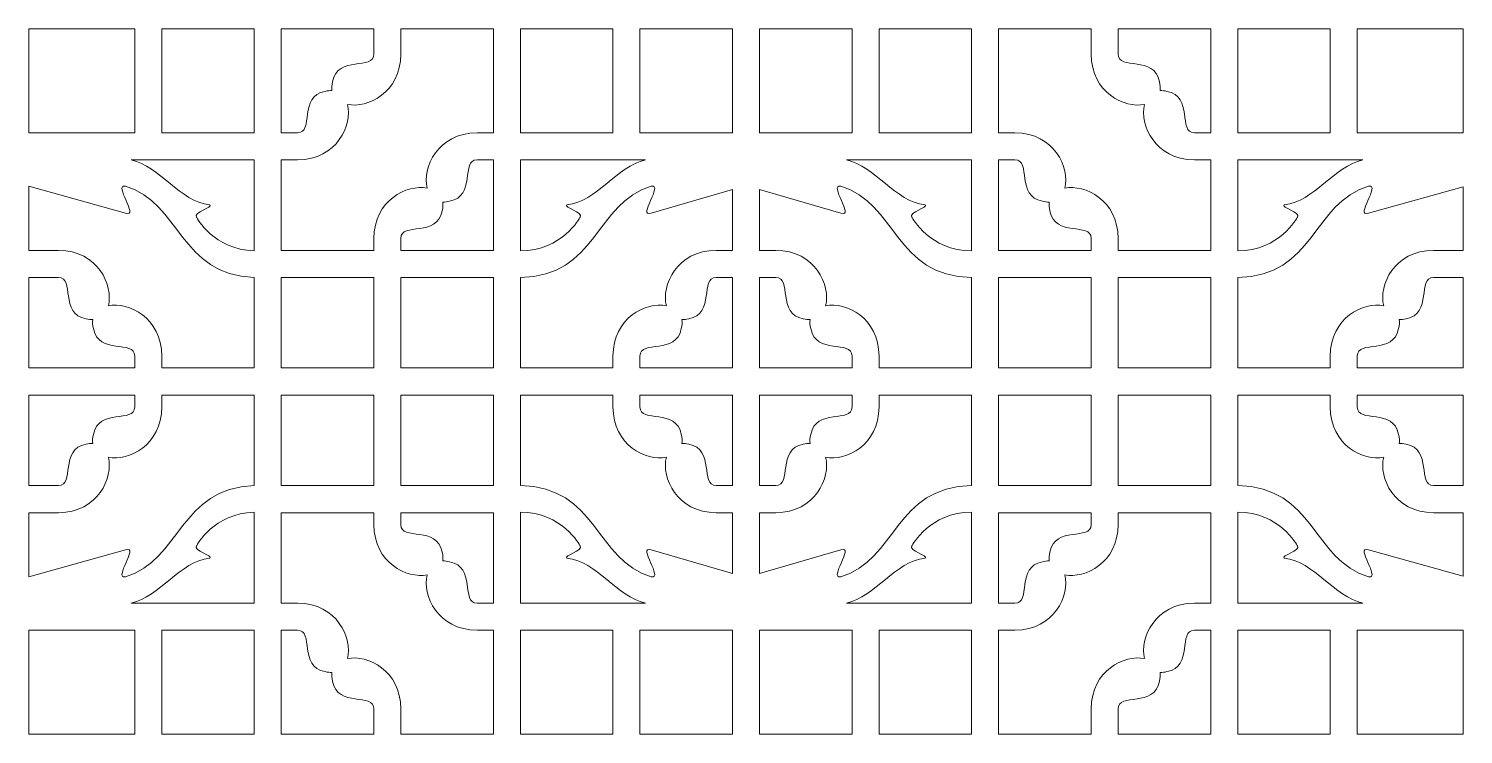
# Model space of a CAD drawing. Header units: millimetres. Extents: x -1200 to 1200, y -590 to 590.
import ezdxf

# ---------------------------------------------------------------- set-up
doc = ezdxf.new("R2010")
doc.units = ezdxf.units.MM
doc.header["$MEASUREMENT"] = 0
doc.layers.add('Layer 1', color=7, linetype='Continuous')

msp = doc.modelspace()

# ---------------------------------------------------------------- linework, layer by layer
at = {"layer": 'Layer 1', "color": 250, "lineweight": 20}
for points, knots in [([(-1200.05, 415.9925), (-1200.05, 415.9925), (-1022.689, 415.9925), (-1022.689, 415.9925), (-1022.689, 415.9925), (-1022.689, 589.9734), (-1022.689, 589.9734), (-1022.689, 589.9734), (-1200.05, 589.9734), (-1200.05, 589.9734), (-1200.05, 589.9734), (-1200.05, 415.9925), (-1200.05, 415.9925)], [0, 0, 0, 0, 0.25, 0.25, 0.25, 0.5, 0.5, 0.5, 0.75, 0.75, 0.75, 1, 1, 1, 1]), ([(-977.406, 589.9734), (-977.406, 589.9734), (-977.406, 415.9925), (-977.406, 415.9925), (-977.406, 415.9925), (-822.6875, 415.9925), (-822.6875, 415.9925), (-822.6875, 415.9925), (-822.6875, 589.9734), (-822.6875, 589.9734), (-822.6875, 589.9734), (-977.406, 589.9734), (-977.406, 589.9734)], [0, 0, 0, 0, 0.25, 0.25, 0.25, 0.5, 0.5, 0.5, 0.75, 0.75, 0.75, 1, 1, 1, 1]), ([(-577.4029, 589.9734), (-577.4029, 589.9734), (-577.4029, 547.3705), (-577.4029, 547.3705), (-577.9608, 482.9493), (-632.8402, 456.7324), (-666.8047, 463.2106), (-658.1457, 429.5112), (-683.9195, 371.1837), (-750.1173, 370.6079), (-750.1173, 370.6079), (-777.4045, 370.6079), (-777.4045, 370.6079), (-777.4045, 370.6079), (-777.4045, 219.3273), (-777.4045, 219.3273), (-777.4045, 219.3273), (-622.686, 219.3273), (-622.686, 219.3273), (-622.686, 219.3273), (-622.686, 239.2298), (-622.686, 239.2298), (-622.1281, 303.651), (-567.2486, 329.8679), (-533.2842, 323.3897), (-541.9432, 357.0892), (-516.1694, 415.4165), (-449.9716, 415.9925), (-449.9716, 415.9925), (-422.6844, 415.9925), (-422.6844, 415.9925), (-422.6844, 415.9925), (-422.6844, 589.9734), (-422.6844, 589.9734), (-422.6844, 589.9734), (-577.4029, 589.9734), (-577.4029, 589.9734)], [0, 0, 0, 0, 0.083333333, 0.083333333, 0.083333333, 0.166666667, 0.166666667, 0.166666667, 0.25, 0.25, 0.25, 0.333333333, 0.333333333, 0.333333333, 0.416666667, 0.416666667, 0.416666667, 0.5, 0.5, 0.5, 0.583333333, 0.583333333, 0.583333333, 0.666666667, 0.666666667, 0.666666667, 0.75, 0.75, 0.75, 0.833333333, 0.833333333, 0.833333333, 0.916666667, 0.916666667, 0.916666667, 1, 1, 1, 1]), ([(-777.4045, 589.9734), (-777.4045, 589.9734), (-777.4045, 415.9925), (-777.4045, 415.9925), (-765.7789, 415.9925), (-777.0232, 415.9925), (-750.1173, 415.9925), (-722.0989, 415.9135), (-749.0903, 477.0838), (-704.1569, 485.1977), (-700.0307, 486.2751), (-696.2291, 486.6803), (-692.7392, 486.532), (-693.4203, 490.8953), (-693.1636, 495.8167), (-691.7362, 501.307), (-683.6405, 546.3411), (-622.6072, 519.2893), (-622.686, 547.3705), (-622.686, 573.6486), (-622.686, 574.7891), (-622.686, 589.9734), (-622.686, 589.9734), (-777.4045, 589.9734), (-777.4045, 589.9734)], [0, 0, 0, 0, 0.125, 0.125, 0.125, 0.25, 0.25, 0.25, 0.375, 0.375, 0.375, 0.5, 0.5, 0.5, 0.625, 0.625, 0.625, 0.75, 0.75, 0.75, 0.875, 0.875, 0.875, 1, 1, 1, 1]), ([(-377.4014, 589.9734), (-377.4014, 589.9734), (-377.4014, 415.9925), (-377.4014, 415.9925), (-377.4014, 415.9925), (-222.6829, 415.9925), (-222.6829, 415.9925), (-222.6829, 415.9925), (-222.6829, 589.9734), (-222.6829, 589.9734), (-222.6829, 589.9734), (-377.4014, 589.9734), (-377.4014, 589.9734)], [0, 0, 0, 0, 0.25, 0.25, 0.25, 0.5, 0.5, 0.5, 0.75, 0.75, 0.75, 1, 1, 1, 1]), ([(-177.3998, 589.9734), (-177.3998, 589.9734), (-177.3998, 415.9925), (-177.3998, 415.9925), (-177.3998, 415.9925), (-22.6813, 415.9925), (-22.6813, 415.9925), (-22.6813, 415.9925), (-22.6813, 589.9734), (-22.6813, 589.9734), (-22.6813, 589.9734), (-177.3998, 589.9734), (-177.3998, 589.9734)], [0, 0, 0, 0, 0.25, 0.25, 0.25, 0.5, 0.5, 0.5, 0.75, 0.75, 0.75, 1, 1, 1, 1]), ([(22.6017, 589.9734), (22.6017, 589.9734), (22.6017, 415.9925), (22.6017, 415.9925), (22.6017, 415.9925), (177.3202, 415.9925), (177.3202, 415.9925), (177.3202, 415.9925), (177.3202, 589.9734), (177.3202, 589.9734), (177.3202, 589.9734), (22.6017, 589.9734), (22.6017, 589.9734)], [0, 0, 0, 0, 0.25, 0.25, 0.25, 0.5, 0.5, 0.5, 0.75, 0.75, 0.75, 1, 1, 1, 1]), ([(222.6032, 589.9734), (222.6032, 589.9734), (222.6032, 415.9925), (222.6032, 415.9925), (222.6032, 415.9925), (377.3217, 415.9925), (377.3217, 415.9925), (377.3217, 415.9925), (377.3217, 589.9734), (377.3217, 589.9734), (377.3217, 589.9734), (222.6032, 589.9734), (222.6032, 589.9734)], [0, 0, 0, 0, 0.25, 0.25, 0.25, 0.5, 0.5, 0.5, 0.75, 0.75, 0.75, 1, 1, 1, 1]), ([(422.6048, 589.9734), (422.6048, 589.9734), (422.6048, 415.9925), (422.6048, 415.9925), (422.6048, 415.9925), (449.8919, 415.9925), (449.8919, 415.9925), (516.0897, 415.4165), (541.8635, 357.0892), (533.2045, 323.3897), (567.1691, 329.8679), (622.0484, 303.651), (622.6063, 239.2298), (622.6063, 239.2298), (622.6063, 219.3273), (622.6063, 219.3273), (622.6063, 219.3273), (777.3248, 219.3273), (777.3248, 219.3273), (777.3248, 219.3273), (777.3248, 370.6079), (777.3248, 370.6079), (777.3248, 370.6079), (750.0377, 370.6079), (750.0377, 370.6079), (683.8398, 371.1837), (658.066, 429.5112), (666.7251, 463.2106), (632.7607, 456.7324), (577.8811, 482.9493), (577.3233, 547.3705), (577.3233, 547.3705), (577.3233, 589.9734), (577.3233, 589.9734), (577.3233, 589.9734), (422.6048, 589.9734), (422.6048, 589.9734)], [0, 0, 0, 0, 0.083333333, 0.083333333, 0.083333333, 0.166666667, 0.166666667, 0.166666667, 0.25, 0.25, 0.25, 0.333333333, 0.333333333, 0.333333333, 0.416666667, 0.416666667, 0.416666667, 0.5, 0.5, 0.5, 0.583333333, 0.583333333, 0.583333333, 0.666666667, 0.666666667, 0.666666667, 0.75, 0.75, 0.75, 0.833333333, 0.833333333, 0.833333333, 0.916666667, 0.916666667, 0.916666667, 1, 1, 1, 1]), ([(622.6063, 589.9734), (622.6063, 574.7891), (622.6063, 573.6486), (622.6063, 547.3705), (622.5275, 519.2893), (683.5608, 546.3411), (691.6567, 501.307), (693.0839, 495.8167), (693.3406, 490.8953), (692.6596, 486.532), (696.1496, 486.6803), (699.9511, 486.2751), (704.0773, 485.1977), (749.0108, 477.0838), (722.0193, 415.9135), (750.0377, 415.9925), (776.9435, 415.9925), (765.6994, 415.9925), (777.3248, 415.9925), (777.3248, 415.9925), (777.3248, 589.9734), (777.3248, 589.9734), (777.3248, 589.9734), (622.6063, 589.9734), (622.6063, 589.9734)], [0, 0, 0, 0, 0.125, 0.125, 0.125, 0.25, 0.25, 0.25, 0.375, 0.375, 0.375, 0.5, 0.5, 0.5, 0.625, 0.625, 0.625, 0.75, 0.75, 0.75, 0.875, 0.875, 0.875, 1, 1, 1, 1]), ([(822.6078, 589.9734), (822.6078, 589.9734), (822.6078, 415.9925), (822.6078, 415.9925), (822.6078, 415.9925), (977.3264, 415.9925), (977.3264, 415.9925), (977.3264, 415.9925), (977.3264, 589.9734), (977.3264, 589.9734), (977.3264, 589.9734), (822.6078, 589.9734), (822.6078, 589.9734)], [0, 0, 0, 0, 0.25, 0.25, 0.25, 0.5, 0.5, 0.5, 0.75, 0.75, 0.75, 1, 1, 1, 1]), ([(1022.6094, 589.9734), (1022.6094, 589.9734), (1022.6094, 415.9925), (1022.6094, 415.9925), (1022.6094, 415.9925), (1199.95, 415.9925), (1199.95, 415.9925), (1199.95, 415.9925), (1199.95, 589.9734), (1199.95, 589.9734), (1199.95, 589.9734), (1022.6094, 589.9734), (1022.6094, 589.9734)], [0, 0, 0, 0, 0.25, 0.25, 0.25, 0.5, 0.5, 0.5, 0.75, 0.75, 0.75, 1, 1, 1, 1]), ([(-822.6875, 218.5948), (-822.6875, 218.5948), (-822.6875, 370.6079), (-822.6875, 370.6079), (-822.6875, 370.6079), (-1028.8448, 370.6079), (-1028.8448, 370.6079), (-980.2393, 359.3638), (-947.4535, 301.0273), (-897.2545, 295.4038), (-890.7873, 291.109), (-925.0144, 282.6252), (-919.3889, 274.6756), (-919.0439, 274.1642), (-890.2596, 220.3077), (-822.6875, 218.5948)], [0, 0, 0, 0, 0.2, 0.2, 0.2, 0.4, 0.4, 0.4, 0.6, 0.6, 0.6, 0.8, 0.8, 0.8, 1, 1, 1, 1]), ([(-577.4029, 219.3273), (-577.4029, 219.3273), (-422.6844, 219.3273), (-422.6844, 219.3273), (-422.6844, 219.3273), (-422.6844, 370.6079), (-422.6844, 370.6079), (-434.3063, 370.6079), (-423.0675, 370.6079), (-449.9716, 370.6079), (-477.9899, 370.6868), (-450.9985, 309.5165), (-495.932, 301.4027), (-500.0582, 300.3252), (-503.8596, 299.9199), (-507.3496, 300.0683), (-506.6686, 295.7051), (-506.9253, 290.7836), (-508.3526, 285.2934), (-516.4482, 240.2591), (-577.4817, 267.3111), (-577.4029, 239.2298), (-577.4029, 211.6183), (-577.4029, 230.2029), (-577.4029, 219.3273)], [0, 0, 0, 0, 0.125, 0.125, 0.125, 0.25, 0.25, 0.25, 0.375, 0.375, 0.375, 0.5, 0.5, 0.5, 0.625, 0.625, 0.625, 0.75, 0.75, 0.75, 0.875, 0.875, 0.875, 1, 1, 1, 1]), ([(-299.5327, 295.4038), (-305.9999, 291.109), (-271.7728, 282.6252), (-277.3983, 274.6756), (-277.7488, 274.156), (-307.4644, 218.5576), (-377.4014, 218.5549), (-377.4014, 218.5549), (-377.4014, 370.6079), (-377.4014, 370.6079), (-377.4014, 370.6079), (-167.9424, 370.6079), (-167.9424, 370.6079), (-216.5479, 359.3638), (-249.3337, 301.0273), (-299.5327, 295.4038)], [0, 0, 0, 0, 0.2, 0.2, 0.2, 0.4, 0.4, 0.4, 0.6, 0.6, 0.6, 0.8, 0.8, 0.8, 1, 1, 1, 1]), ([(299.453, 295.4038), (305.9204, 291.109), (271.6932, 282.6252), (277.3187, 274.6756), (277.6693, 274.156), (307.3826, 218.5563), (377.3217, 218.5549), (377.3217, 218.5549), (377.3217, 370.6079), (377.3217, 370.6079), (377.3217, 370.6079), (167.8615, 370.6079), (167.8615, 370.6079), (216.467, 359.3638), (249.2542, 301.0273), (299.453, 295.4038)], [0, 0, 0, 0, 0.2, 0.2, 0.2, 0.4, 0.4, 0.4, 0.6, 0.6, 0.6, 0.8, 0.8, 0.8, 1, 1, 1, 1]), ([(422.6048, 370.6079), (422.6048, 370.6079), (422.6048, 219.3273), (422.6048, 219.3273), (422.6048, 219.3273), (577.3233, 219.3273), (577.3233, 219.3273), (577.3233, 230.2029), (577.3233, 211.6183), (577.3233, 239.2298), (577.402, 267.3111), (516.3687, 240.2591), (508.2731, 285.2934), (506.8457, 290.7836), (506.5889, 295.7051), (507.27, 300.0683), (503.7801, 299.9199), (499.9785, 300.3252), (495.8523, 301.4027), (450.919, 309.5165), (477.9103, 370.6868), (449.8919, 370.6079), (422.9888, 370.6079), (434.2248, 370.6079), (422.6048, 370.6079)], [0, 0, 0, 0, 0.125, 0.125, 0.125, 0.25, 0.25, 0.25, 0.375, 0.375, 0.375, 0.5, 0.5, 0.5, 0.625, 0.625, 0.625, 0.75, 0.75, 0.75, 0.875, 0.875, 0.875, 1, 1, 1, 1]), ([(1032.0668, 370.6079), (1032.0668, 370.6079), (822.6078, 370.6079), (822.6078, 370.6079), (822.6078, 370.6079), (822.6078, 218.5549), (822.6078, 218.5549), (892.5448, 218.5576), (922.2605, 274.156), (922.6109, 274.6756), (928.2364, 282.6252), (894.0092, 291.109), (900.4766, 295.4038), (950.6755, 301.0273), (983.4613, 359.3638), (1032.0668, 370.6079)], [0, 0, 0, 0, 0.2, 0.2, 0.2, 0.4, 0.4, 0.4, 0.6, 0.6, 0.6, 0.8, 0.8, 0.8, 1, 1, 1, 1]), ([(-1200.05, 219.3273), (-1200.05, 219.3273), (-1150.1204, 219.3273), (-1150.1204, 219.3273), (-1083.9226, 218.7514), (-1058.1488, 160.424), (-1066.8078, 126.7245), (-1032.8432, 133.2028), (-977.9639, 106.9858), (-977.406, 42.5646), (-977.406, 42.5646), (-977.406, 22.6622), (-977.406, 22.6622), (-977.406, 22.6622), (-822.6875, 22.6622), (-822.6875, 22.6622), (-822.6875, 22.6622), (-822.6875, 174.0557), (-822.6875, 174.0557), (-947.9666, 178.2665), (-945.4928, 298.6846), (-1038.1505, 326.7931), (-1059.4045, 330.7792), (-1014.2664, 273.7394), (-1038.1505, 281.3817), (-1038.1505, 281.3817), (-1200.05, 326.5213), (-1200.05, 326.5213), (-1200.05, 326.5213), (-1200.05, 219.3273), (-1200.05, 219.3273)], [0, 0, 0, 0, 0.1, 0.1, 0.1, 0.2, 0.2, 0.2, 0.3, 0.3, 0.3, 0.4, 0.4, 0.4, 0.5, 0.5, 0.5, 0.6, 0.6, 0.6, 0.7, 0.7, 0.7, 0.8, 0.8, 0.8, 0.9, 0.9, 0.9, 1, 1, 1, 1]), ([(-377.4014, 173.9509), (-248.7468, 176.1266), (-252.1068, 298.4386), (-158.6368, 326.7931), (-137.3827, 330.7792), (-182.5209, 273.7394), (-158.6368, 281.3817), (-158.6368, 281.3817), (-22.6813, 320.8909), (-22.6813, 320.8909), (-22.6813, 320.8909), (-22.6813, 219.3273), (-22.6813, 219.3273), (-22.6813, 219.3273), (-49.9685, 219.3273), (-49.9685, 219.3273), (-116.1663, 218.7514), (-141.9401, 160.424), (-133.2811, 126.7245), (-167.2455, 133.2028), (-222.125, 106.9858), (-222.6829, 42.5646), (-222.6829, 42.5646), (-222.6829, 22.6622), (-222.6829, 22.6622), (-222.6829, 22.6622), (-377.4014, 22.6622), (-377.4014, 22.6622), (-377.4014, 22.6622), (-377.4014, 173.9509), (-377.4014, 173.9509)], [0, 0, 0, 0, 0.1, 0.1, 0.1, 0.2, 0.2, 0.2, 0.3, 0.3, 0.3, 0.4, 0.4, 0.4, 0.5, 0.5, 0.5, 0.6, 0.6, 0.6, 0.7, 0.7, 0.7, 0.8, 0.8, 0.8, 0.9, 0.9, 0.9, 1, 1, 1, 1]), ([(377.3217, 173.9509), (248.665, 176.1252), (252.0276, 298.4382), (158.5572, 326.7931), (137.3032, 330.7792), (182.4413, 273.7394), (158.5572, 281.3817), (158.5572, 281.3817), (22.6017, 320.8909), (22.6017, 320.8909), (22.6017, 320.8909), (22.6017, 219.3273), (22.6017, 219.3273), (22.6017, 219.3273), (49.8888, 219.3273), (49.8888, 219.3273), (116.0867, 218.7514), (141.8605, 160.424), (133.2014, 126.7245), (167.166, 133.2028), (222.0454, 106.9858), (222.6032, 42.5646), (222.6032, 42.5646), (222.6032, 22.6622), (222.6032, 22.6622), (222.6032, 22.6622), (377.3217, 22.6622), (377.3217, 22.6622), (377.3217, 22.6622), (377.3217, 173.9509), (377.3217, 173.9509)], [0, 0, 0, 0, 0.1, 0.1, 0.1, 0.2, 0.2, 0.2, 0.3, 0.3, 0.3, 0.4, 0.4, 0.4, 0.5, 0.5, 0.5, 0.6, 0.6, 0.6, 0.7, 0.7, 0.7, 0.8, 0.8, 0.8, 0.9, 0.9, 0.9, 1, 1, 1, 1]), ([(1199.95, 325.595), (1199.95, 325.595), (1041.3724, 281.3817), (1041.3724, 281.3817), (1017.4883, 273.7394), (1062.6265, 330.7792), (1041.3724, 326.7931), (947.9024, 298.4386), (951.2624, 176.1266), (822.6078, 173.9509), (822.6078, 173.9509), (822.6078, 22.6622), (822.6078, 22.6622), (822.6078, 22.6622), (977.3264, 22.6622), (977.3264, 22.6622), (977.3264, 22.6622), (977.3264, 42.5646), (977.3264, 42.5646), (977.8842, 106.9858), (1032.7637, 133.2028), (1066.7282, 126.7245), (1058.0691, 160.424), (1083.8429, 218.7514), (1150.0408, 219.3273), (1150.0408, 219.3273), (1199.95, 219.3273), (1199.95, 219.3273), (1199.95, 219.3273), (1199.95, 325.595), (1199.95, 325.595)], [0, 0, 0, 0, 0.1, 0.1, 0.1, 0.2, 0.2, 0.2, 0.3, 0.3, 0.3, 0.4, 0.4, 0.4, 0.5, 0.5, 0.5, 0.6, 0.6, 0.6, 0.7, 0.7, 0.7, 0.8, 0.8, 0.8, 0.9, 0.9, 0.9, 1, 1, 1, 1]), ([(-1200.05, 22.6622), (-1200.05, 22.6622), (-1022.689, 22.6622), (-1022.689, 22.6622), (-1022.689, 33.5377), (-1022.689, 14.9532), (-1022.689, 42.5646), (-1022.6103, 70.646), (-1083.6436, 43.594), (-1091.7392, 88.6283), (-1093.1666, 94.1184), (-1093.4234, 99.0399), (-1092.7423, 103.4032), (-1096.2322, 103.2548), (-1100.0338, 103.66), (-1104.16, 104.7376), (-1149.0934, 112.8513), (-1122.102, 174.0216), (-1150.1204, 173.9427), (-1178.0927, 173.9427), (-1180.6476, 173.9427), (-1200.05, 173.9427), (-1200.05, 173.9427), (-1200.05, 22.6622), (-1200.05, 22.6622)], [0, 0, 0, 0, 0.125, 0.125, 0.125, 0.25, 0.25, 0.25, 0.375, 0.375, 0.375, 0.5, 0.5, 0.5, 0.625, 0.625, 0.625, 0.75, 0.75, 0.75, 0.875, 0.875, 0.875, 1, 1, 1, 1]), ([(-777.4045, 22.6622), (-777.4045, 22.6622), (-622.686, 22.6622), (-622.686, 22.6622), (-622.686, 22.6622), (-622.686, 173.9427), (-622.686, 173.9427), (-622.686, 173.9427), (-777.4045, 173.9427), (-777.4045, 173.9427), (-777.4045, 173.9427), (-777.4045, 22.6622), (-777.4045, 22.6622)], [0, 0, 0, 0, 0.25, 0.25, 0.25, 0.5, 0.5, 0.5, 0.75, 0.75, 0.75, 1, 1, 1, 1]), ([(-577.4029, 22.6622), (-577.4029, 22.6622), (-422.6844, 22.6622), (-422.6844, 22.6622), (-422.6844, 22.6622), (-422.6844, 173.9427), (-422.6844, 173.9427), (-422.6844, 173.9427), (-577.4029, 173.9427), (-577.4029, 173.9427), (-577.4029, 173.9427), (-577.4029, 22.6622), (-577.4029, 22.6622)], [0, 0, 0, 0, 0.25, 0.25, 0.25, 0.5, 0.5, 0.5, 0.75, 0.75, 0.75, 1, 1, 1, 1]), ([(-177.3998, 22.6622), (-177.3998, 33.5377), (-177.3998, 14.9532), (-177.3998, 42.5646), (-177.4786, 70.646), (-116.4452, 43.594), (-108.3495, 88.6283), (-106.9222, 94.1184), (-106.6655, 99.0399), (-107.3466, 103.4032), (-103.8565, 103.2548), (-100.0551, 103.66), (-95.9289, 104.7376), (-50.9954, 112.8513), (-77.9869, 174.0216), (-49.9685, 173.9427), (-23.0626, 173.9427), (-34.3068, 173.9427), (-22.6813, 173.9427), (-22.6813, 173.9427), (-22.6813, 22.6622), (-22.6813, 22.6622), (-22.6813, 22.6622), (-177.3998, 22.6622), (-177.3998, 22.6622)], [0, 0, 0, 0, 0.125, 0.125, 0.125, 0.25, 0.25, 0.25, 0.375, 0.375, 0.375, 0.5, 0.5, 0.5, 0.625, 0.625, 0.625, 0.75, 0.75, 0.75, 0.875, 0.875, 0.875, 1, 1, 1, 1]), ([(177.3202, 22.6622), (177.3202, 33.5377), (177.3202, 14.9532), (177.3202, 42.5646), (177.399, 70.646), (116.3657, 43.594), (108.27, 88.6283), (106.8426, 94.1184), (106.5859, 99.0399), (107.2669, 103.4032), (103.777, 103.2548), (99.9754, 103.66), (95.8492, 104.7376), (50.9159, 112.8513), (77.9072, 174.0216), (49.8888, 173.9427), (22.9857, 173.9427), (34.2218, 173.9427), (22.6017, 173.9427), (22.6017, 173.9427), (22.6017, 22.6622), (22.6017, 22.6622), (22.6017, 22.6622), (177.3202, 22.6622), (177.3202, 22.6622)], [0, 0, 0, 0, 0.125, 0.125, 0.125, 0.25, 0.25, 0.25, 0.375, 0.375, 0.375, 0.5, 0.5, 0.5, 0.625, 0.625, 0.625, 0.75, 0.75, 0.75, 0.875, 0.875, 0.875, 1, 1, 1, 1]), ([(577.3233, 22.6622), (577.3233, 22.6622), (577.3233, 173.9427), (577.3233, 173.9427), (577.3233, 173.9427), (422.6048, 173.9427), (422.6048, 173.9427), (422.6048, 173.9427), (422.6048, 22.6622), (422.6048, 22.6622), (422.6048, 22.6622), (577.3233, 22.6622), (577.3233, 22.6622)], [0, 0, 0, 0, 0.25, 0.25, 0.25, 0.5, 0.5, 0.5, 0.75, 0.75, 0.75, 1, 1, 1, 1]), ([(622.6063, 173.9427), (622.6063, 173.9427), (622.6063, 22.6622), (622.6063, 22.6622), (622.6063, 22.6622), (777.3248, 22.6622), (777.3248, 22.6622), (777.3248, 22.6622), (777.3248, 173.9427), (777.3248, 173.9427), (777.3248, 173.9427), (622.6063, 173.9427), (622.6063, 173.9427)], [0, 0, 0, 0, 0.25, 0.25, 0.25, 0.5, 0.5, 0.5, 0.75, 0.75, 0.75, 1, 1, 1, 1]), ([(1199.95, 173.9427), (1177.1681, 173.9427), (1180.0014, 173.9427), (1150.0408, 173.9427), (1122.0224, 174.0216), (1149.0139, 112.8513), (1104.0804, 104.7376), (1099.9541, 103.66), (1096.1527, 103.2548), (1092.6627, 103.4032), (1093.3437, 99.0399), (1093.087, 94.1184), (1091.6597, 88.6283), (1083.5639, 43.594), (1022.5306, 70.646), (1022.6094, 42.5646), (1022.6094, 14.9532), (1022.6094, 33.5377), (1022.6094, 22.6622), (1022.6094, 22.6622), (1199.95, 22.6622), (1199.95, 22.6622), (1199.95, 22.6622), (1199.95, 173.9427), (1199.95, 173.9427)], [0, 0, 0, 0, 0.125, 0.125, 0.125, 0.25, 0.25, 0.25, 0.375, 0.375, 0.375, 0.5, 0.5, 0.5, 0.625, 0.625, 0.625, 0.75, 0.75, 0.75, 0.875, 0.875, 0.875, 1, 1, 1, 1]), ([(-1200.05, -174.003), (-1182.8659, -174.003), (-1176.0667, -174.003), (-1150.1204, -174.003), (-1122.102, -174.082), (-1149.0934, -112.9117), (-1104.16, -104.7978), (-1100.0338, -103.7204), (-1096.2322, -103.3151), (-1092.7423, -103.4635), (-1093.4234, -99.1002), (-1093.1666, -94.1787), (-1091.7392, -88.6885), (-1083.6436, -43.6543), (-1022.6103, -70.7062), (-1022.689, -42.625), (-1022.689, -15.013), (-1022.689, -33.5989), (-1022.689, -22.7225), (-1022.689, -22.7225), (-1200.05, -22.7225), (-1200.05, -22.7225), (-1200.05, -22.7225), (-1200.05, -174.003), (-1200.05, -174.003)], [0, 0, 0, 0, 0.125, 0.125, 0.125, 0.25, 0.25, 0.25, 0.375, 0.375, 0.375, 0.5, 0.5, 0.5, 0.625, 0.625, 0.625, 0.75, 0.75, 0.75, 0.875, 0.875, 0.875, 1, 1, 1, 1]), ([(-1200.05, -326.5816), (-1200.05, -326.5816), (-1038.1505, -281.442), (-1038.1505, -281.442), (-1014.2664, -273.7997), (-1059.4045, -330.8395), (-1038.1505, -326.8534), (-945.4928, -298.7449), (-947.9666, -178.3286), (-822.6875, -174.1178), (-822.6875, -174.1178), (-822.6875, -22.7225), (-822.6875, -22.7225), (-822.6875, -22.7225), (-977.406, -22.7225), (-977.406, -22.7225), (-977.406, -22.7225), (-977.406, -42.625), (-977.406, -42.625), (-977.9639, -107.0462), (-1032.8432, -133.263), (-1066.8078, -126.7849), (-1058.1488, -160.4843), (-1083.9226, -218.8116), (-1150.1204, -219.3876), (-1150.1204, -219.3876), (-1200.05, -219.3876), (-1200.05, -219.3876), (-1200.05, -219.3876), (-1200.05, -326.5816), (-1200.05, -326.5816)], [0, 0, 0, 0, 0.1, 0.1, 0.1, 0.2, 0.2, 0.2, 0.3, 0.3, 0.3, 0.4, 0.4, 0.4, 0.5, 0.5, 0.5, 0.6, 0.6, 0.6, 0.7, 0.7, 0.7, 0.8, 0.8, 0.8, 0.9, 0.9, 0.9, 1, 1, 1, 1]), ([(-622.686, -22.7225), (-622.686, -22.7225), (-777.4045, -22.7225), (-777.4045, -22.7225), (-777.4045, -22.7225), (-777.4045, -174.003), (-777.4045, -174.003), (-777.4045, -174.003), (-622.686, -174.003), (-622.686, -174.003), (-622.686, -174.003), (-622.686, -22.7225), (-622.686, -22.7225)], [0, 0, 0, 0, 0.25, 0.25, 0.25, 0.5, 0.5, 0.5, 0.75, 0.75, 0.75, 1, 1, 1, 1]), ([(-422.6844, -22.7225), (-422.6844, -22.7225), (-577.4029, -22.7225), (-577.4029, -22.7225), (-577.4029, -22.7225), (-577.4029, -174.003), (-577.4029, -174.003), (-577.4029, -174.003), (-422.6844, -174.003), (-422.6844, -174.003), (-422.6844, -174.003), (-422.6844, -22.7225), (-422.6844, -22.7225)], [0, 0, 0, 0, 0.25, 0.25, 0.25, 0.5, 0.5, 0.5, 0.75, 0.75, 0.75, 1, 1, 1, 1]), ([(-377.4014, -174.0112), (-248.7468, -176.1869), (-252.1068, -298.4989), (-158.6368, -326.8534), (-137.3827, -330.8395), (-182.5209, -273.7997), (-158.6368, -281.442), (-158.6368, -281.442), (-22.6813, -320.9511), (-22.6813, -320.9511), (-22.6813, -320.9511), (-22.6813, -219.3876), (-22.6813, -219.3876), (-22.6813, -219.3876), (-49.9685, -219.3876), (-49.9685, -219.3876), (-116.1663, -218.8116), (-141.9401, -160.4843), (-133.2811, -126.7849), (-167.2455, -133.263), (-222.125, -107.0462), (-222.6829, -42.625), (-222.6829, -42.625), (-222.6829, -22.7225), (-222.6829, -22.7225), (-222.6829, -22.7225), (-377.4014, -22.7225), (-377.4014, -22.7225), (-377.4014, -22.7225), (-377.4014, -174.0112), (-377.4014, -174.0112)], [0, 0, 0, 0, 0.1, 0.1, 0.1, 0.2, 0.2, 0.2, 0.3, 0.3, 0.3, 0.4, 0.4, 0.4, 0.5, 0.5, 0.5, 0.6, 0.6, 0.6, 0.7, 0.7, 0.7, 0.8, 0.8, 0.8, 0.9, 0.9, 0.9, 1, 1, 1, 1]), ([(-177.3998, -22.7225), (-177.3998, -33.5989), (-177.3998, -15.013), (-177.3998, -42.625), (-177.4786, -70.7062), (-116.4452, -43.6543), (-108.3495, -88.6885), (-106.9222, -94.1787), (-106.6655, -99.1002), (-107.3466, -103.4635), (-103.8565, -103.3151), (-100.0551, -103.7204), (-95.9289, -104.7978), (-50.9954, -112.9117), (-77.9869, -174.082), (-49.9685, -174.003), (-23.0626, -174.003), (-34.3068, -174.003), (-22.6813, -174.003), (-22.6813, -174.003), (-22.6813, -22.7225), (-22.6813, -22.7225), (-22.6813, -22.7225), (-177.3998, -22.7225), (-177.3998, -22.7225)], [0, 0, 0, 0, 0.125, 0.125, 0.125, 0.25, 0.25, 0.25, 0.375, 0.375, 0.375, 0.5, 0.5, 0.5, 0.625, 0.625, 0.625, 0.75, 0.75, 0.75, 0.875, 0.875, 0.875, 1, 1, 1, 1]), ([(177.3202, -22.7225), (177.3202, -33.5989), (177.3202, -15.013), (177.3202, -42.625), (177.399, -70.7062), (116.3657, -43.6543), (108.27, -88.6885), (106.8426, -94.1787), (106.5859, -99.1002), (107.2669, -103.4635), (103.777, -103.3151), (99.9754, -103.7204), (95.8492, -104.7978), (50.9159, -112.9117), (77.9072, -174.082), (49.8888, -174.003), (22.9857, -174.003), (34.2218, -174.003), (22.6017, -174.003), (22.6017, -174.003), (22.6017, -22.7225), (22.6017, -22.7225), (22.6017, -22.7225), (177.3202, -22.7225), (177.3202, -22.7225)], [0, 0, 0, 0, 0.125, 0.125, 0.125, 0.25, 0.25, 0.25, 0.375, 0.375, 0.375, 0.5, 0.5, 0.5, 0.625, 0.625, 0.625, 0.75, 0.75, 0.75, 0.875, 0.875, 0.875, 1, 1, 1, 1]), ([(377.3217, -174.0112), (248.665, -176.1855), (252.0276, -298.4985), (158.5572, -326.8534), (137.3032, -330.8395), (182.4413, -273.7997), (158.5572, -281.442), (158.5572, -281.442), (22.6017, -320.9511), (22.6017, -320.9511), (22.6017, -320.9511), (22.6017, -219.3876), (22.6017, -219.3876), (22.6017, -219.3876), (49.8888, -219.3876), (49.8888, -219.3876), (116.0867, -218.8116), (141.8605, -160.4843), (133.2014, -126.7849), (167.166, -133.263), (222.0454, -107.0462), (222.6032, -42.625), (222.6032, -42.625), (222.6032, -22.7225), (222.6032, -22.7225), (222.6032, -22.7225), (377.3217, -22.7225), (377.3217, -22.7225), (377.3217, -22.7225), (377.3217, -174.0112), (377.3217, -174.0112)], [0, 0, 0, 0, 0.1, 0.1, 0.1, 0.2, 0.2, 0.2, 0.3, 0.3, 0.3, 0.4, 0.4, 0.4, 0.5, 0.5, 0.5, 0.6, 0.6, 0.6, 0.7, 0.7, 0.7, 0.8, 0.8, 0.8, 0.9, 0.9, 0.9, 1, 1, 1, 1]), ([(577.3233, -174.003), (577.3233, -174.003), (577.3233, -22.7225), (577.3233, -22.7225), (577.3233, -22.7225), (422.6048, -22.7225), (422.6048, -22.7225), (422.6048, -22.7225), (422.6048, -174.003), (422.6048, -174.003), (422.6048, -174.003), (577.3233, -174.003), (577.3233, -174.003)], [0, 0, 0, 0, 0.25, 0.25, 0.25, 0.5, 0.5, 0.5, 0.75, 0.75, 0.75, 1, 1, 1, 1]), ([(622.6063, -22.7225), (622.6063, -22.7225), (622.6063, -174.003), (622.6063, -174.003), (622.6063, -174.003), (777.3248, -174.003), (777.3248, -174.003), (777.3248, -174.003), (777.3248, -22.7225), (777.3248, -22.7225), (777.3248, -22.7225), (622.6063, -22.7225), (622.6063, -22.7225)], [0, 0, 0, 0, 0.25, 0.25, 0.25, 0.5, 0.5, 0.5, 0.75, 0.75, 0.75, 1, 1, 1, 1]), ([(1199.95, -219.3876), (1199.95, -219.3876), (1150.0408, -219.3876), (1150.0408, -219.3876), (1083.8429, -218.8116), (1058.0691, -160.4843), (1066.7282, -126.7849), (1032.7637, -133.263), (977.8842, -107.0462), (977.3264, -42.625), (977.3264, -42.625), (977.3264, -22.7225), (977.3264, -22.7225), (977.3264, -22.7225), (822.6078, -22.7225), (822.6078, -22.7225), (822.6078, -22.7225), (822.6078, -174.0112), (822.6078, -174.0112), (951.2624, -176.1869), (947.9024, -298.4989), (1041.3724, -326.8534), (1062.6265, -330.8395), (1017.4883, -273.7997), (1041.3724, -281.442), (1041.3724, -281.442), (1199.95, -325.6552), (1199.95, -325.6552), (1199.95, -325.6552), (1199.95, -219.3876), (1199.95, -219.3876)], [0, 0, 0, 0, 0.1, 0.1, 0.1, 0.2, 0.2, 0.2, 0.3, 0.3, 0.3, 0.4, 0.4, 0.4, 0.5, 0.5, 0.5, 0.6, 0.6, 0.6, 0.7, 0.7, 0.7, 0.8, 0.8, 0.8, 0.9, 0.9, 0.9, 1, 1, 1, 1]), ([(1199.95, -22.7225), (1199.95, -22.7225), (1022.6094, -22.7225), (1022.6094, -22.7225), (1022.6094, -33.5989), (1022.6094, -15.013), (1022.6094, -42.625), (1022.5306, -70.7062), (1083.5639, -43.6543), (1091.6597, -88.6885), (1093.087, -94.1787), (1093.3437, -99.1002), (1092.6627, -103.4635), (1096.1527, -103.3151), (1099.9541, -103.7204), (1104.0804, -104.7978), (1149.0139, -112.9117), (1122.0224, -174.082), (1150.0408, -174.003), (1178.005, -174.003), (1180.5634, -174.003), (1199.95, -174.003), (1199.95, -174.003), (1199.95, -22.7225), (1199.95, -22.7225)], [0, 0, 0, 0, 0.125, 0.125, 0.125, 0.25, 0.25, 0.25, 0.375, 0.375, 0.375, 0.5, 0.5, 0.5, 0.625, 0.625, 0.625, 0.75, 0.75, 0.75, 0.875, 0.875, 0.875, 1, 1, 1, 1]), ([(-422.6844, -370.6681), (-422.6844, -370.6681), (-422.6844, -219.3876), (-422.6844, -219.3876), (-422.6844, -219.3876), (-577.4029, -219.3876), (-577.4029, -219.3876), (-577.4029, -230.2677), (-577.4029, -211.6767), (-577.4029, -239.2902), (-577.4817, -267.3714), (-516.4482, -240.3195), (-508.3526, -285.3537), (-506.9253, -290.8438), (-506.6686, -295.7654), (-507.3496, -300.1287), (-503.8596, -299.9802), (-500.0582, -300.3856), (-495.932, -301.463), (-450.9985, -309.5769), (-477.9899, -370.7472), (-449.9716, -370.6681), (-423.0675, -370.6681), (-434.3063, -370.6681), (-422.6844, -370.6681)], [0, 0, 0, 0, 0.125, 0.125, 0.125, 0.25, 0.25, 0.25, 0.375, 0.375, 0.375, 0.5, 0.5, 0.5, 0.625, 0.625, 0.625, 0.75, 0.75, 0.75, 0.875, 0.875, 0.875, 1, 1, 1, 1]), ([(577.3233, -219.3876), (577.3233, -219.3876), (422.6048, -219.3876), (422.6048, -219.3876), (422.6048, -219.3876), (422.6048, -370.6681), (422.6048, -370.6681), (434.2248, -370.6681), (422.9888, -370.6681), (449.8919, -370.6681), (477.9103, -370.7472), (450.919, -309.5769), (495.8523, -301.463), (499.9785, -300.3856), (503.7801, -299.9802), (507.27, -300.1287), (506.5889, -295.7654), (506.8457, -290.8438), (508.2731, -285.3537), (516.3687, -240.3195), (577.402, -267.3714), (577.3233, -239.2902), (577.3233, -211.6786), (577.3233, -230.2631), (577.3233, -219.3876)], [0, 0, 0, 0, 0.125, 0.125, 0.125, 0.25, 0.25, 0.25, 0.375, 0.375, 0.375, 0.5, 0.5, 0.5, 0.625, 0.625, 0.625, 0.75, 0.75, 0.75, 0.875, 0.875, 0.875, 1, 1, 1, 1]), ([(-1028.8379, -370.6681), (-1028.8379, -370.6681), (-822.6875, -370.6681), (-822.6875, -370.6681), (-822.6875, -370.6681), (-822.6875, -218.6573), (-822.6875, -218.6573), (-890.2596, -220.3702), (-919.0439, -274.2245), (-919.3889, -274.736), (-925.0144, -282.6855), (-890.7873, -291.1693), (-897.2545, -295.464), (-947.4512, -301.0876), (-980.2362, -359.42), (-1028.8379, -370.6681)], [0, 0, 0, 0, 0.2, 0.2, 0.2, 0.4, 0.4, 0.4, 0.6, 0.6, 0.6, 0.8, 0.8, 0.8, 1, 1, 1, 1]), ([(-422.6844, -590.0266), (-422.6844, -590.0266), (-422.6844, -416.0528), (-422.6844, -416.0528), (-422.6844, -416.0528), (-449.9716, -416.0528), (-449.9716, -416.0528), (-516.1694, -415.4768), (-541.9432, -357.1495), (-533.2842, -323.4499), (-567.2486, -329.9282), (-622.1281, -303.7114), (-622.686, -239.2902), (-622.686, -239.2902), (-622.686, -219.3876), (-622.686, -219.3876), (-622.686, -219.3876), (-777.4045, -219.3876), (-777.4045, -219.3876), (-777.4045, -219.3876), (-777.4045, -370.6681), (-777.4045, -370.6681), (-777.4045, -370.6681), (-750.1173, -370.6681), (-750.1173, -370.6681), (-683.9195, -371.2441), (-658.1457, -429.5715), (-666.8047, -463.271), (-632.8402, -456.7927), (-577.9608, -483.0096), (-577.4029, -547.4307), (-577.4029, -547.4307), (-577.4029, -590.0266), (-577.4029, -590.0266), (-577.4029, -590.0266), (-422.6844, -590.0266), (-422.6844, -590.0266)], [0, 0, 0, 0, 0.083333333, 0.083333333, 0.083333333, 0.166666667, 0.166666667, 0.166666667, 0.25, 0.25, 0.25, 0.333333333, 0.333333333, 0.333333333, 0.416666667, 0.416666667, 0.416666667, 0.5, 0.5, 0.5, 0.583333333, 0.583333333, 0.583333333, 0.666666667, 0.666666667, 0.666666667, 0.75, 0.75, 0.75, 0.833333333, 0.833333333, 0.833333333, 0.916666667, 0.916666667, 0.916666667, 1, 1, 1, 1]), ([(-299.5327, -295.464), (-305.9999, -291.1693), (-271.7728, -282.6855), (-277.3983, -274.736), (-277.7488, -274.2163), (-307.4644, -218.6179), (-377.4014, -218.6152), (-377.4014, -218.6152), (-377.4014, -370.6681), (-377.4014, -370.6681), (-377.4014, -370.6681), (-167.9424, -370.6681), (-167.9424, -370.6681), (-216.5479, -359.4241), (-249.3337, -301.0876), (-299.5327, -295.464)], [0, 0, 0, 0, 0.2, 0.2, 0.2, 0.4, 0.4, 0.4, 0.6, 0.6, 0.6, 0.8, 0.8, 0.8, 1, 1, 1, 1]), ([(299.453, -295.464), (305.9204, -291.1693), (271.6932, -282.6855), (277.3187, -274.736), (277.6693, -274.2163), (307.3826, -218.6165), (377.3217, -218.6152), (377.3217, -218.6152), (377.3217, -370.6681), (377.3217, -370.6681), (377.3217, -370.6681), (167.8615, -370.6681), (167.8615, -370.6681), (216.467, -359.4241), (249.2542, -301.0876), (299.453, -295.464)], [0, 0, 0, 0, 0.2, 0.2, 0.2, 0.4, 0.4, 0.4, 0.6, 0.6, 0.6, 0.8, 0.8, 0.8, 1, 1, 1, 1]), ([(577.3233, -590.0266), (577.3233, -590.0266), (577.3233, -547.4307), (577.3233, -547.4307), (577.8811, -483.0096), (632.7607, -456.7927), (666.7251, -463.271), (658.066, -429.5715), (683.8398, -371.2441), (750.0377, -370.6681), (750.0377, -370.6681), (777.3248, -370.6681), (777.3248, -370.6681), (777.3248, -370.6681), (777.3248, -219.3876), (777.3248, -219.3876), (777.3248, -219.3876), (622.6063, -219.3876), (622.6063, -219.3876), (622.6063, -219.3876), (622.6063, -239.2902), (622.6063, -239.2902), (622.0484, -303.7114), (567.1691, -329.9282), (533.2045, -323.4499), (541.8635, -357.1495), (516.0897, -415.4768), (449.8919, -416.0528), (449.8919, -416.0528), (422.6048, -416.0528), (422.6048, -416.0528), (422.6048, -416.0528), (422.6048, -590.0266), (422.6048, -590.0266), (422.6048, -590.0266), (577.3233, -590.0266), (577.3233, -590.0266)], [0, 0, 0, 0, 0.083333333, 0.083333333, 0.083333333, 0.166666667, 0.166666667, 0.166666667, 0.25, 0.25, 0.25, 0.333333333, 0.333333333, 0.333333333, 0.416666667, 0.416666667, 0.416666667, 0.5, 0.5, 0.5, 0.583333333, 0.583333333, 0.583333333, 0.666666667, 0.666666667, 0.666666667, 0.75, 0.75, 0.75, 0.833333333, 0.833333333, 0.833333333, 0.916666667, 0.916666667, 0.916666667, 1, 1, 1, 1]), ([(822.6078, -218.6152), (822.6078, -218.6152), (822.6078, -370.6681), (822.6078, -370.6681), (822.6078, -370.6681), (1032.0668, -370.6681), (1032.0668, -370.6681), (983.4613, -359.4241), (950.6755, -301.0876), (900.4766, -295.464), (894.0092, -291.1693), (928.2364, -282.6855), (922.6109, -274.736), (922.2605, -274.2163), (892.5448, -218.6179), (822.6078, -218.6152)], [0, 0, 0, 0, 0.2, 0.2, 0.2, 0.4, 0.4, 0.4, 0.6, 0.6, 0.6, 0.8, 0.8, 0.8, 1, 1, 1, 1]), ([(-1022.689, -590.0266), (-1022.689, -590.0266), (-1022.689, -416.0528), (-1022.689, -416.0528), (-1022.689, -416.0528), (-1200.05, -416.0528), (-1200.05, -416.0528), (-1200.05, -416.0528), (-1200.05, -590.0266), (-1200.05, -590.0266), (-1200.05, -590.0266), (-1022.689, -590.0266), (-1022.689, -590.0266)], [0, 0, 0, 0, 0.25, 0.25, 0.25, 0.5, 0.5, 0.5, 0.75, 0.75, 0.75, 1, 1, 1, 1]), ([(-822.6875, -590.0266), (-822.6875, -590.0266), (-822.6875, -416.0528), (-822.6875, -416.0528), (-822.6875, -416.0528), (-977.406, -416.0528), (-977.406, -416.0528), (-977.406, -416.0528), (-977.406, -590.0266), (-977.406, -590.0266), (-977.406, -590.0266), (-822.6875, -590.0266), (-822.6875, -590.0266)], [0, 0, 0, 0, 0.25, 0.25, 0.25, 0.5, 0.5, 0.5, 0.75, 0.75, 0.75, 1, 1, 1, 1]), ([(-622.686, -590.0266), (-622.686, -574.8513), (-622.686, -573.7035), (-622.686, -547.4307), (-622.6072, -519.3495), (-683.6405, -546.4014), (-691.7362, -501.3672), (-693.1636, -495.8771), (-693.4203, -490.9555), (-692.7392, -486.5922), (-696.2291, -486.7407), (-700.0307, -486.3353), (-704.1569, -485.2579), (-749.0903, -477.144), (-722.0989, -415.9738), (-750.1173, -416.0528), (-777.0232, -416.0528), (-765.7789, -416.0528), (-777.4045, -416.0528), (-777.4045, -416.0528), (-777.4045, -590.0266), (-777.4045, -590.0266), (-777.4045, -590.0266), (-622.686, -590.0266), (-622.686, -590.0266)], [0, 0, 0, 0, 0.125, 0.125, 0.125, 0.25, 0.25, 0.25, 0.375, 0.375, 0.375, 0.5, 0.5, 0.5, 0.625, 0.625, 0.625, 0.75, 0.75, 0.75, 0.875, 0.875, 0.875, 1, 1, 1, 1]), ([(-222.6829, -590.0266), (-222.6829, -590.0266), (-222.6829, -416.0528), (-222.6829, -416.0528), (-222.6829, -416.0528), (-377.4014, -416.0528), (-377.4014, -416.0528), (-377.4014, -416.0528), (-377.4014, -590.0266), (-377.4014, -590.0266), (-377.4014, -590.0266), (-222.6829, -590.0266), (-222.6829, -590.0266)], [0, 0, 0, 0, 0.25, 0.25, 0.25, 0.5, 0.5, 0.5, 0.75, 0.75, 0.75, 1, 1, 1, 1]), ([(-22.6813, -590.0266), (-22.6813, -590.0266), (-22.6813, -416.0528), (-22.6813, -416.0528), (-22.6813, -416.0528), (-177.3998, -416.0528), (-177.3998, -416.0528), (-177.3998, -416.0528), (-177.3998, -590.0266), (-177.3998, -590.0266), (-177.3998, -590.0266), (-22.6813, -590.0266), (-22.6813, -590.0266)], [0, 0, 0, 0, 0.25, 0.25, 0.25, 0.5, 0.5, 0.5, 0.75, 0.75, 0.75, 1, 1, 1, 1]), ([(177.3202, -590.0266), (177.3202, -590.0266), (177.3202, -416.0528), (177.3202, -416.0528), (177.3202, -416.0528), (22.6017, -416.0528), (22.6017, -416.0528), (22.6017, -416.0528), (22.6017, -590.0266), (22.6017, -590.0266), (22.6017, -590.0266), (177.3202, -590.0266), (177.3202, -590.0266)], [0, 0, 0, 0, 0.25, 0.25, 0.25, 0.5, 0.5, 0.5, 0.75, 0.75, 0.75, 1, 1, 1, 1]), ([(377.3217, -590.0266), (377.3217, -590.0266), (377.3217, -416.0528), (377.3217, -416.0528), (377.3217, -416.0528), (222.6032, -416.0528), (222.6032, -416.0528), (222.6032, -416.0528), (222.6032, -590.0266), (222.6032, -590.0266), (222.6032, -590.0266), (377.3217, -590.0266), (377.3217, -590.0266)], [0, 0, 0, 0, 0.25, 0.25, 0.25, 0.5, 0.5, 0.5, 0.75, 0.75, 0.75, 1, 1, 1, 1]), ([(777.3248, -590.0266), (777.3248, -590.0266), (777.3248, -416.0528), (777.3248, -416.0528), (765.6994, -416.0528), (776.9435, -416.0528), (750.0377, -416.0528), (722.0193, -415.9738), (749.0108, -477.144), (704.0773, -485.2579), (699.9511, -486.3353), (696.1496, -486.7407), (692.6596, -486.5922), (693.3406, -490.9555), (693.0839, -495.8771), (691.6567, -501.3672), (683.5608, -546.4014), (622.5275, -519.3495), (622.6063, -547.4307), (622.6063, -573.7035), (622.6063, -574.8513), (622.6063, -590.0266), (622.6063, -590.0266), (777.3248, -590.0266), (777.3248, -590.0266)], [0, 0, 0, 0, 0.125, 0.125, 0.125, 0.25, 0.25, 0.25, 0.375, 0.375, 0.375, 0.5, 0.5, 0.5, 0.625, 0.625, 0.625, 0.75, 0.75, 0.75, 0.875, 0.875, 0.875, 1, 1, 1, 1]), ([(977.3264, -590.0266), (977.3264, -590.0266), (977.3264, -416.0528), (977.3264, -416.0528), (977.3264, -416.0528), (822.6078, -416.0528), (822.6078, -416.0528), (822.6078, -416.0528), (822.6078, -590.0266), (822.6078, -590.0266), (822.6078, -590.0266), (977.3264, -590.0266), (977.3264, -590.0266)], [0, 0, 0, 0, 0.25, 0.25, 0.25, 0.5, 0.5, 0.5, 0.75, 0.75, 0.75, 1, 1, 1, 1]), ([(1199.95, -416.0528), (1199.95, -416.0528), (1022.6094, -416.0528), (1022.6094, -416.0528), (1022.6094, -416.0528), (1022.6094, -590.0266), (1022.6094, -590.0266), (1022.6094, -590.0266), (1199.95, -590.0266), (1199.95, -590.0266), (1199.95, -590.0266), (1199.95, -416.0528), (1199.95, -416.0528)], [0, 0, 0, 0, 0.25, 0.25, 0.25, 0.5, 0.5, 0.5, 0.75, 0.75, 0.75, 1, 1, 1, 1])]:
    msp.add_open_spline(points, degree=3, knots=knots, dxfattribs=at)

doc.saveas('drawing.dxf')
